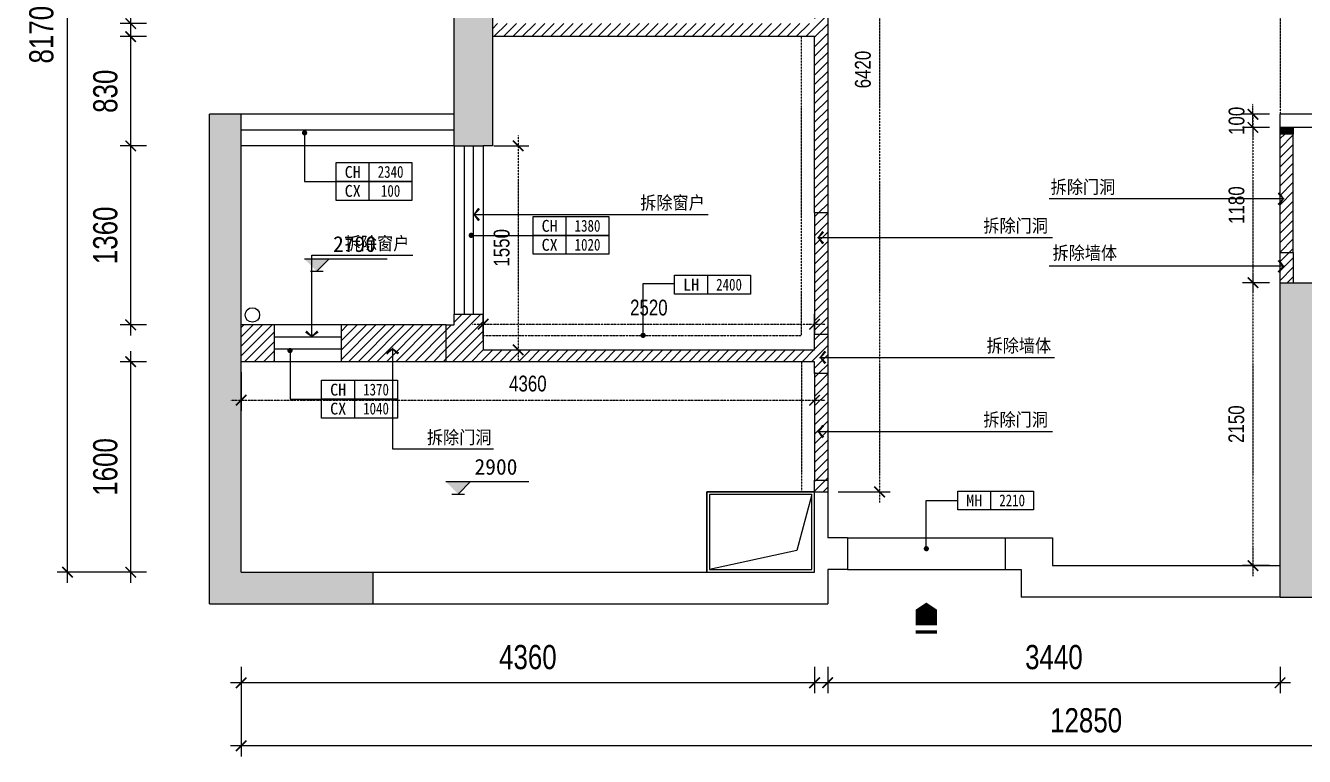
# Model space of a CAD drawing. Header units: millimetres. Extents: x -23568 to 99064, y -162914 to -58422.
# Drawn here: x -13743 to -4019, y -160126 to -154572 of the extents above; entities that cross this region are included whole.
import ezdxf
from ezdxf import colors
from ezdxf.entities.mleader import LeaderData, LeaderLine
from ezdxf.enums import TextEntityAlignment as Align
from ezdxf.math import Vec2, Vec3

# ---------------------------------------------------------------- set-up
doc = ezdxf.new("R2010")
doc.units = ezdxf.units.MM
doc.header["$LTSCALE"] = 0.01
doc.linetypes.add('ACAD_ISO03W100', pattern=[30, 12, -18])
for name, color, linetype in [('L-原始标注', 1, 'Continuous'), ('W-文字', 35, 'Continuous'), ('表格字体', 161, 'Continuous')]:
    doc.layers.add(name, color=color, linetype=linetype)
doc.layers.add('Q◆【 拆除墙体填充】', color=6, linetype='Continuous', lineweight=0)
doc.styles.add('NAME-1', font='simhei.ttf')
doc.styles.get("Standard").update_dxf_attribs({"font": 'arial.ttf'})
doc.styles.add('宋体', font='')
doc.styles.add('英文字体', font='stylu.ttf', dxfattribs={"width": 0.8})
doc.styles.add('黑体', font='simhei.ttf')
doc.styles.get('宋体').set_extended_font_data('SimSun')
doc.dimstyles.new('t-60', dxfattribs={"dimscale": 80, "dimtxt": 2.3, "dimasz": 1, "dimexe": 1, "dimexo": 1, "dimgap": 0.5, "dimtad": 0, "dimdec": 0, "dimrnd": 5, "dimzin": 0, "dimdsep": 46, "dimtxsty": '英文字体', "dimblk": 'ARCHTICK', "dimcen": 0.09, "dimdle": 1, "dimclrd": 8, "dimclre": 8, "dimclrt": 2, "dimadec": 0, "dimazin": 0, "dimtfac": 1, "dimtdec": 0, "dimtix": 1, "dimtmove": 2, "dimatfit": 2, "dimldrblk": 'DOT', "dimfxl": 0, "dimtvp": 1, "dimtolj": 1, "dimtzin": 0, "dimarcsym": 0})
doc.dimstyles.new('尺寸标注1：60', dxfattribs={"dimscale": 60, "dimtxt": 2, "dimasz": 1, "dimexe": 2, "dimexo": 2, "dimgap": 0.6, "dimtad": 1, "dimdec": 0, "dimdsep": 46, "dimtxsty": '宋体', "dimblk": 'WS-cj', "dimcen": 1, "dimclrd": 44, "dimclre": 44, "dimclrt": 2, "dimadec": 0, "dimazin": 2, "dimtfac": 1, "dimtdec": 4, "dimtix": 1, "dimtmove": 2, "dimatfit": 3, "dimldrblk": 'CCD_Leader_Arrow', "dimfxl": 0, "dimtolj": 1, "dimarcsym": 0})

# ---------------------------------------------------------------- blocks, each defined once
blk = doc.blocks.new('_DOT')
at = {"color": 0, "linetype": 'ByBlock'}
blk.add_line((-0.5, 0), (-1, 0), dxfattribs=at)
at = {"color": 0, "linetype": 'ByBlock', "const_width": 0.5}
blk.add_lwpolyline([(-0.25, 0, 1), (0.25, 0, 1)], format="xyb", close=True, dxfattribs=at)
blk = doc.blocks.new('顶面标高')
at = {"layer": '表格字体', "color": 153}
blk.add_line((7, 2), (7, -2), dxfattribs=at)
blk.add_lwpolyline([(0, 2), (0, -2), (16, -2), (16, 2)], close=True, dxfattribs=at)
at = {"color": 7, "ltscale": 20, "style": 'NAME-1'}
blk.add_attdef('CH', text='', height=2.5, dxfattribs=at).set_placement((3.5, 0), align=Align.MIDDLE)
at = {"color": 7, "ltscale": 20, "style": 'NAME-1', "width": 0.8}
blk.add_attdef('3.000', text='', height=2.5, dxfattribs=at).set_placement((11.5, 0), align=Align.MIDDLE)
blk = doc.blocks.new('_ArchTick')
at = {"color": 0, "linetype": 'ByBlock', "const_width": 0.15}
blk.add_lwpolyline([(-0.5, -0.5), (0.5, 0.5)], dxfattribs=at)
blk = doc.blocks.new('*D484')
at = {"color": 8, "lineweight": -2, "transparency": 16777216}
for p, q in [((-7643.7, -159446.2), (-7643.7, -159646.2)), ((-4203.7, -159446.2), (-4203.7, -159646.2)), ((-4123.7, -159566.2), (-7723.7, -159566.2))]:
    blk.add_line(p, q, dxfattribs=at)
at = {"layer": 'Defpoints', "color": 0, "transparency": 16777216}
for p in [(-7643.7, -159366.2), (-4203.7, -159366.2), (-7643.7, -159566.2)]:
    blk.add_point(p, dxfattribs=at)
at = {"color": 8, "lineweight": -2, "transparency": 16777216, "xscale": 80, "yscale": 80, "zscale": 80, "rotation": 180}
blk.add_blockref('_ArchTick', (-7643.7, -159566.2), dxfattribs=at)
at = {"color": 8, "lineweight": -2, "transparency": 16777216, "xscale": 80, "yscale": 80, "zscale": 80}
blk.add_blockref('_ArchTick', (-4203.7, -159566.2), dxfattribs=at)
at = {"color": 2, "transparency": 16777216, "insert": (-5923.7, -159372.6), "char_height": 184, "attachment_point": 5, "style": '英文字体'}
blk.add_mtext('\\A1;3440', dxfattribs=at)
blk = doc.blocks.new('*D485')
at = {"color": 8, "lineweight": -2, "transparency": 16777216}
for p, q in [((-12103.7, -159446.2), (-12103.7, -159646.2)), ((-7743.7, -159446.2), (-7743.7, -159646.2)), ((-7663.7, -159566.2), (-12183.7, -159566.2))]:
    blk.add_line(p, q, dxfattribs=at)
at = {"layer": 'Defpoints', "color": 0, "transparency": 16777216}
for p in [(-12103.7, -159366.2), (-7743.7, -159366.2), (-12103.7, -159566.2)]:
    blk.add_point(p, dxfattribs=at)
at = {"color": 8, "lineweight": -2, "transparency": 16777216, "xscale": 80, "yscale": 80, "zscale": 80, "rotation": 180}
blk.add_blockref('_ArchTick', (-12103.7, -159566.2), dxfattribs=at)
at = {"color": 8, "lineweight": -2, "transparency": 16777216, "xscale": 80, "yscale": 80, "zscale": 80}
blk.add_blockref('_ArchTick', (-7743.7, -159566.2), dxfattribs=at)
at = {"color": 2, "transparency": 16777216, "insert": (-9923.7, -159372.6), "char_height": 184, "attachment_point": 5, "style": '英文字体'}
blk.add_mtext('\\A1;4360', dxfattribs=at)
blk = doc.blocks.new('*D486')
at = {"color": 8, "lineweight": -2, "transparency": 16777216}
for p, q in [((-12943.7, -158806.2), (-12943.7, -157046.2)), ((-12823.7, -157126.2), (-13023.7, -157126.2)), ((-12823.7, -158726.2), (-13023.7, -158726.2))]:
    blk.add_line(p, q, dxfattribs=at)
at = {"layer": 'Defpoints', "color": 0, "transparency": 16777216}
for p in [(-12943.7, -157126.2), (-12743.7, -157126.2), (-12743.7, -158726.2)]:
    blk.add_point(p, dxfattribs=at)
at = {"color": 8, "lineweight": -2, "transparency": 16777216, "xscale": 80, "yscale": 80, "zscale": 80}
for p, rotation in [((-12943.7, -157126.2), 90), ((-12943.7, -158726.2), 270)]:
    blk.add_blockref('_ArchTick', p, dxfattribs=dict(at, rotation=rotation))
at = {"color": 2, "transparency": 16777216, "insert": (-13136, -157926.2), "char_height": 184, "attachment_point": 5, "rotation": 90, "style": '英文字体'}
blk.add_mtext('\\A1;1600', dxfattribs=at)
blk = doc.blocks.new('*D487')
at = {"color": 8, "lineweight": -2, "transparency": 16777216}
for p, q in [((-12823.7, -155486.2), (-13023.7, -155486.2)), ((-12943.7, -156926.2), (-12943.7, -155406.2)), ((-12823.7, -156846.2), (-13023.7, -156846.2))]:
    blk.add_line(p, q, dxfattribs=at)
at = {"layer": 'Defpoints', "color": 0, "transparency": 16777216}
for p in [(-12943.7, -155486.2), (-12743.7, -155486.2), (-12743.7, -156846.2)]:
    blk.add_point(p, dxfattribs=at)
at = {"color": 8, "lineweight": -2, "transparency": 16777216, "xscale": 80, "yscale": 80, "zscale": 80}
for p, rotation in [((-12943.7, -155486.2), 90), ((-12943.7, -156846.2), 270)]:
    blk.add_blockref('_ArchTick', p, dxfattribs=dict(at, rotation=rotation))
at = {"color": 2, "transparency": 16777216, "insert": (-13136, -156166.2), "char_height": 184, "attachment_point": 5, "rotation": 90, "style": '英文字体'}
blk.add_mtext('\\A1;1360', dxfattribs=at)
blk = doc.blocks.new('*D488')
at = {"color": 8, "lineweight": -2, "transparency": 16777216}
for p, q in [((-12823.7, -151696.2), (-13023.7, -151696.2)), ((-12943.7, -154636.2), (-12943.7, -151616.2)), ((-12823.7, -154556.2), (-13023.7, -154556.2))]:
    blk.add_line(p, q, dxfattribs=at)
at = {"layer": 'Defpoints', "color": 0, "transparency": 16777216}
for p in [(-12943.7, -151696.2), (-12743.7, -151696.2), (-12743.7, -154556.2)]:
    blk.add_point(p, dxfattribs=at)
at = {"color": 8, "lineweight": -2, "transparency": 16777216, "xscale": 80, "yscale": 80, "zscale": 80}
for p, rotation in [((-12943.7, -151696.2), 90), ((-12943.7, -154556.2), 270)]:
    blk.add_blockref('_ArchTick', p, dxfattribs=dict(at, rotation=rotation))
at = {"color": 2, "transparency": 16777216, "insert": (-13136, -153126.2), "char_height": 184, "attachment_point": 5, "rotation": 90, "style": '英文字体'}
blk.add_mtext('\\A1;2860', dxfattribs=at)
blk = doc.blocks.new('*D490')
at = {"color": 8, "lineweight": -2, "transparency": 16777216}
for p, q in [((-12943.7, -155566.2), (-12943.7, -154576.2)), ((-12823.7, -154656.2), (-13023.7, -154656.2)), ((-12823.7, -155486.2), (-13023.7, -155486.2))]:
    blk.add_line(p, q, dxfattribs=at)
at = {"layer": 'Defpoints', "color": 0, "transparency": 16777216}
for p in [(-12943.7, -154656.2), (-12743.7, -154656.2), (-12743.7, -155486.2)]:
    blk.add_point(p, dxfattribs=at)
at = {"color": 8, "lineweight": -2, "transparency": 16777216, "xscale": 80, "yscale": 80, "zscale": 80}
for p, rotation in [((-12943.7, -154656.2), 90), ((-12943.7, -155486.2), 270)]:
    blk.add_blockref('_ArchTick', p, dxfattribs=dict(at, rotation=rotation))
at = {"color": 2, "transparency": 16777216, "insert": (-13135.7, -155071.2), "char_height": 184, "attachment_point": 5, "rotation": 90, "style": '英文字体'}
blk.add_mtext('\\A1;830', dxfattribs=at)
blk = doc.blocks.new('*D470')
at = {"color": 8, "lineweight": -2, "transparency": 16777216}
for p, q in [((-12103.7, -159646.2), (-12103.7, -160126.2)), ((746.3, -159646.2), (746.3, -160126.2)), ((826.3, -160046.2), (-12183.7, -160046.2))]:
    blk.add_line(p, q, dxfattribs=at)
at = {"layer": 'Defpoints', "color": 0, "transparency": 16777216}
for p in [(-12103.7, -159566.2), (746.3, -159566.2), (-12103.7, -160046.2)]:
    blk.add_point(p, dxfattribs=at)
at = {"color": 8, "lineweight": -2, "transparency": 16777216, "xscale": 80, "yscale": 80, "zscale": 80, "rotation": 180}
blk.add_blockref('_ArchTick', (-12103.7, -160046.2), dxfattribs=at)
at = {"color": 8, "lineweight": -2, "transparency": 16777216, "xscale": 80, "yscale": 80, "zscale": 80}
blk.add_blockref('_ArchTick', (746.3, -160046.2), dxfattribs=at)
at = {"color": 2, "transparency": 16777216, "insert": (-5678.7, -159852.9), "char_height": 184, "attachment_point": 5, "style": '英文字体'}
blk.add_mtext('\\A1;12850', dxfattribs=at)
blk = doc.blocks.new('*D471')
at = {"color": 8, "lineweight": -2, "transparency": 16777216}
for p, q in [((-13423.7, -158806.2), (-13423.7, -150476.2)), ((-13023.7, -150556.2), (-13503.7, -150556.2)), ((-13023.7, -158726.2), (-13503.7, -158726.2))]:
    blk.add_line(p, q, dxfattribs=at)
at = {"layer": 'Defpoints', "color": 0, "transparency": 16777216}
for p in [(-13423.7, -150556.2), (-12943.7, -150556.2), (-12943.7, -158726.2)]:
    blk.add_point(p, dxfattribs=at)
at = {"color": 8, "lineweight": -2, "transparency": 16777216, "xscale": 80, "yscale": 80, "zscale": 80}
for p, rotation in [((-13423.7, -150556.2), 90), ((-13423.7, -158726.2), 270)]:
    blk.add_blockref('_ArchTick', p, dxfattribs=dict(at, rotation=rotation))
at = {"color": 2, "transparency": 16777216, "insert": (-13622.3, -154641.2), "char_height": 184, "attachment_point": 5, "rotation": 90, "style": '英文字体'}
blk.add_mtext('\\A1;8170', dxfattribs=at)
blk = doc.blocks.new('*D495')
at = {"layer": 'Defpoints', "color": 0, "transparency": 16777216}
for p in [(-7643.7, -151696.2), (-7643.7, -158116.2), (-7249.5, -158116.2)]:
    blk.add_point(p, dxfattribs=at)
at = {"layer": 'Q◆【 拆除墙体填充】', "color": 8, "lineweight": -2, "transparency": 16777216}
for p, q in [((-7563.7, -151696.2), (-7169.5, -151696.2)), ((-7563.7, -158116.2), (-7169.5, -158116.2))]:
    blk.add_line(p, q, dxfattribs=at)
at = {"layer": 'Q◆【 拆除墙体填充】', "color": 8, "linetype": 'ACAD_ISO03W100', "lineweight": -2, "transparency": 16777216}
blk.add_line((-7249.5, -151616.2), (-7249.5, -158196.2), dxfattribs=at)
at = {"layer": 'Q◆【 拆除墙体填充】', "color": 8, "lineweight": -2, "transparency": 16777216, "xscale": 80, "yscale": 80, "zscale": 80}
for p, rotation in [((-7249.5, -151696.2), 90), ((-7249.5, -158116.2), 270)]:
    blk.add_blockref('_ArchTick', p, dxfattribs=dict(at, rotation=rotation))
at = {"layer": 'Q◆【 拆除墙体填充】', "color": 2, "transparency": 16777216, "insert": (-7375.7, -154906.2), "char_height": 120, "attachment_point": 5, "rotation": 90, "style": '英文字体'}
blk.add_mtext('\\A1;6420', dxfattribs=at)
blk = doc.blocks.new('*D497')
at = {"layer": 'Defpoints', "color": 0, "transparency": 16777216}
for p in [(-7743.7, -156842), (-10263.7, -157036.2), (-7743.7, -157036.2)]:
    blk.add_point(p, dxfattribs=at)
at = {"layer": 'Q◆【 拆除墙体填充】', "color": 8, "linetype": 'ACAD_ISO03W100', "lineweight": -2, "transparency": 16777216}
blk.add_line((-10343.7, -156842), (-7663.7, -156842), dxfattribs=at)
at = {"layer": 'Q◆【 拆除墙体填充】', "color": 8, "lineweight": -2, "transparency": 16777216}
for p, q in [((-10263.7, -156956.2), (-10263.7, -156762)), ((-7743.7, -156956.2), (-7743.7, -156762))]:
    blk.add_line(p, q, dxfattribs=at)
at = {"layer": 'Q◆【 拆除墙体填充】', "color": 8, "lineweight": -2, "transparency": 16777216, "xscale": 80, "yscale": 80, "zscale": 80, "rotation": 180}
blk.add_blockref('_ArchTick', (-10263.7, -156842), dxfattribs=at)
at = {"layer": 'Q◆【 拆除墙体填充】', "color": 8, "lineweight": -2, "transparency": 16777216, "xscale": 80, "yscale": 80, "zscale": 80}
blk.add_blockref('_ArchTick', (-7743.7, -156842), dxfattribs=at)
at = {"layer": 'Q◆【 拆除墙体填充】', "color": 2, "transparency": 16777216, "insert": (-9003.7, -156715.9), "char_height": 120, "attachment_point": 5, "style": '英文字体'}
blk.add_mtext('\\A1;2520', dxfattribs=at)
blk = doc.blocks.new('*D498')
at = {"layer": 'Defpoints', "color": 0, "transparency": 16777216}
for p in [(-10263.7, -155486.2), (-10263.7, -157036.2), (-9996.7, -157036.2)]:
    blk.add_point(p, dxfattribs=at)
at = {"layer": 'Q◆【 拆除墙体填充】', "color": 8, "lineweight": -2, "transparency": 16777216}
for p, q in [((-10183.7, -155486.2), (-9916.7, -155486.2)), ((-10183.7, -157036.2), (-9916.7, -157036.2))]:
    blk.add_line(p, q, dxfattribs=at)
at = {"layer": 'Q◆【 拆除墙体填充】', "color": 8, "linetype": 'ACAD_ISO03W100', "lineweight": -2, "transparency": 16777216}
blk.add_line((-9996.7, -155406.2), (-9996.7, -157116.2), dxfattribs=at)
at = {"layer": 'Q◆【 拆除墙体填充】', "color": 8, "lineweight": -2, "transparency": 16777216, "xscale": 80, "yscale": 80, "zscale": 80}
for p, rotation in [((-9996.7, -155486.2), 90), ((-9996.7, -157036.2), 270)]:
    blk.add_blockref('_ArchTick', p, dxfattribs=dict(at, rotation=rotation))
at = {"layer": 'Q◆【 拆除墙体填充】', "color": 2, "transparency": 16777216, "insert": (-10122.7, -156261.2), "char_height": 120, "attachment_point": 5, "rotation": 90, "style": '英文字体'}
blk.add_mtext('\\A1;1550', dxfattribs=at)
blk = doc.blocks.new('*D499')
at = {"layer": 'Defpoints', "color": 0, "transparency": 16777216}
for p in [(-12103.7, -157126.2), (-7743.7, -157126.2), (-7743.7, -157419.6)]:
    blk.add_point(p, dxfattribs=at)
at = {"layer": 'Q◆【 拆除墙体填充】', "color": 8, "lineweight": -2, "transparency": 16777216}
for p, q in [((-12103.7, -157206.2), (-12103.7, -157499.6)), ((-7743.7, -157206.2), (-7743.7, -157499.6))]:
    blk.add_line(p, q, dxfattribs=at)
at = {"layer": 'Q◆【 拆除墙体填充】', "color": 8, "linetype": 'ACAD_ISO03W100', "lineweight": -2, "transparency": 16777216}
blk.add_line((-12183.7, -157419.6), (-7663.7, -157419.6), dxfattribs=at)
at = {"layer": 'Q◆【 拆除墙体填充】', "color": 8, "lineweight": -2, "transparency": 16777216, "xscale": 80, "yscale": 80, "zscale": 80, "rotation": 180}
blk.add_blockref('_ArchTick', (-12103.7, -157419.6), dxfattribs=at)
at = {"layer": 'Q◆【 拆除墙体填充】', "color": 8, "lineweight": -2, "transparency": 16777216, "xscale": 80, "yscale": 80, "zscale": 80}
blk.add_blockref('_ArchTick', (-7743.7, -157419.6), dxfattribs=at)
at = {"layer": 'Q◆【 拆除墙体填充】', "color": 2, "transparency": 16777216, "insert": (-9923.7, -157293.4), "char_height": 120, "attachment_point": 5, "style": '英文字体'}
blk.add_mtext('\\A1;4360', dxfattribs=at)
blk = doc.blocks.new('*D500')
at = {"layer": 'Defpoints', "color": 0, "transparency": 16777216}
for p in [(-4203.7, -155346.2), (-4410, -156526.2), (-4203.7, -156526.2)]:
    blk.add_point(p, dxfattribs=at)
at = {"layer": 'Q◆【 拆除墙体填充】', "color": 8, "linetype": 'ACAD_ISO03W100', "lineweight": -2, "transparency": 16777216}
blk.add_line((-4410, -155266.2), (-4410, -156606.2), dxfattribs=at)
at = {"layer": 'Q◆【 拆除墙体填充】', "color": 8, "lineweight": -2, "transparency": 16777216}
for p, q in [((-4283.7, -155346.2), (-4490, -155346.2)), ((-4283.7, -156526.2), (-4490, -156526.2))]:
    blk.add_line(p, q, dxfattribs=at)
at = {"layer": 'Q◆【 拆除墙体填充】', "color": 8, "lineweight": -2, "transparency": 16777216, "xscale": 80, "yscale": 80, "zscale": 80}
for p, rotation in [((-4410, -155346.2), 90), ((-4410, -156526.2), 270)]:
    blk.add_blockref('_ArchTick', p, dxfattribs=dict(at, rotation=rotation))
at = {"layer": 'Q◆【 拆除墙体填充】', "color": 2, "transparency": 16777216, "insert": (-4535, -155936.2), "char_height": 120, "attachment_point": 5, "rotation": 90, "style": '英文字体'}
blk.add_mtext('\\A1;1180', dxfattribs=at)
blk = doc.blocks.new('*D505')
at = {"layer": 'Defpoints', "color": 0, "transparency": 16777216}
for p in [(-4410, -155246.2), (-4203.7, -155246.2), (-4203.7, -155346.2)]:
    blk.add_point(p, dxfattribs=at)
at = {"layer": 'Q◆【 拆除墙体填充】', "color": 8, "linetype": 'ACAD_ISO03W100', "lineweight": -2, "transparency": 16777216}
for p, q in [((-4410, -155246.2), (-4410, -155166.2)), ((-4410, -155346.2), (-4410, -155246.2)), ((-4410, -155346.2), (-4410, -155426.2))]:
    blk.add_line(p, q, dxfattribs=at)
at = {"layer": 'Q◆【 拆除墙体填充】', "color": 8, "lineweight": -2, "transparency": 16777216}
for p, q in [((-4283.7, -155246.2), (-4490, -155246.2)), ((-4283.7, -155346.2), (-4490, -155346.2))]:
    blk.add_line(p, q, dxfattribs=at)
at = {"layer": 'Q◆【 拆除墙体填充】', "color": 8, "lineweight": -2, "transparency": 16777216, "xscale": 80, "yscale": 80, "zscale": 80}
for p, rotation in [((-4410, -155246.2), 270), ((-4410, -155346.2), 90)]:
    blk.add_blockref('_ArchTick', p, dxfattribs=dict(at, rotation=rotation))
at = {"layer": 'Q◆【 拆除墙体填充】', "color": 2, "transparency": 16777216, "insert": (-4534.3, -155296.2), "char_height": 120, "attachment_point": 5, "rotation": 90, "style": '英文字体'}
blk.add_mtext('\\A1;100', dxfattribs=at)
blk = doc.blocks.new('*D506')
at = {"layer": 'Defpoints', "color": 0, "transparency": 16777216}
for p in [(-4203.7, -156526.2), (-4410, -158676.2), (-4203.7, -158676.2)]:
    blk.add_point(p, dxfattribs=at)
at = {"layer": 'Q◆【 拆除墙体填充】', "color": 8, "linetype": 'ACAD_ISO03W100', "lineweight": -2, "transparency": 16777216}
blk.add_line((-4410, -156446.2), (-4410, -158756.2), dxfattribs=at)
at = {"layer": 'Q◆【 拆除墙体填充】', "color": 8, "lineweight": -2, "transparency": 16777216}
for p, q in [((-4283.7, -156526.2), (-4490, -156526.2)), ((-4283.7, -158676.2), (-4490, -158676.2))]:
    blk.add_line(p, q, dxfattribs=at)
at = {"layer": 'Q◆【 拆除墙体填充】', "color": 8, "lineweight": -2, "transparency": 16777216, "xscale": 80, "yscale": 80, "zscale": 80}
for p, rotation in [((-4410, -156526.2), 90), ((-4410, -158676.2), 270)]:
    blk.add_blockref('_ArchTick', p, dxfattribs=dict(at, rotation=rotation))
at = {"layer": 'Q◆【 拆除墙体填充】', "color": 2, "transparency": 16777216, "insert": (-4536.1, -157601.2), "char_height": 120, "attachment_point": 5, "rotation": 90, "style": '英文字体'}
blk.add_mtext('\\A1;2150', dxfattribs=at)
blk = doc.blocks.new('CCD_Leader_Arrow')
at = {"color": 50, "linetype": 'ByBlock'}
blk.add_line((0, 0), (-1, 0), dxfattribs=at)
for points in [[(-0.86, 0.67), (-0.6, 0.85), (-0.24, 0), (0, 0)], [(-0.86, -0.67), (-0.6, -0.85), (-0.24, 0), (0, 0)]]:
    blk.add_solid(points, dxfattribs=at)
blk = doc.blocks.new('WS-cj')
blk.add_hatch(color=2).paths.add_polyline_path([(0.59, 0.82), (-0.82, -0.59), (-0.59, -0.82), (0.82, 0.59)])
at = {"color": 2, "linetype": 'ByBlock', "lineweight": 0}
for p, q in [((-1.1, 0), (0, 0)), ((0, 0), (1.1, 0))]:
    blk.add_line(p, q, dxfattribs=at)
at = {"color": 2}
blk.add_lwpolyline([(0.59, 0.82), (-0.82, -0.59), (-0.59, -0.82), (0.82, 0.59)], close=True, dxfattribs=at)

msp = doc.modelspace()

# ---------------------------------------------------------------- hatches: boundary and pattern name
h = msp.add_hatch(color=8)
h.dxf.hatch_style = 1
h.paths.add_polyline_path([(-9823.7, -150246.2), (-10483.7, -150246.2), (-10483.7, -155486.2), (-10263.7, -155486.2), (-10193.7, -155486.2), (-10193.7, -151696.2), (-9823.7, -151696.2)])
h.paths.add_polyline_path([(-4463.7, -151696.2), (-4203.7, -151696.2), (-4203.7, -154346.2), (-3853.7, -154346.2), (-3853.7, -151096.2), (-3853.7, -150486.2), (-4463.7, -150486.2)])
h.paths.add_polyline_path([(-1043.7, -151096.2), (-1043.7, -152946.2), (-863.7, -152946.2), (-863.7, -150246.2), (-1443.7, -150246.2), (-1443.7, -150486.2), (-1443.7, -151096.2)])
h.paths.add_polyline_path([(986.3, -155486.2), (986.3, -152506.2), (586.3, -152506.2), (586.3, -152746.2), (746.3, -152746.2), (746.3, -155246.2), (-2333.7, -155246.2), (-2333.7, -158066.2), (-2093.7, -158066.2), (-2093.7, -155486.2)])
h.paths.add_polyline_path([(-3853.7, -156526.2), (-4203.7, -156526.2), (-4203.7, -158916.2), (-3853.7, -158916.2)])
h.paths.add_polyline_path([(-12343.7, -158966.2), (-11103.7, -158966.2), (-11103.7, -158726.2), (-12103.7, -158726.2), (-12103.7, -155486.2), (-12103.7, -155246.2), (-12343.7, -155246.2)])
h = msp.add_hatch(color=251)
h.dxf.hatch_style = 1
h.paths.add_polyline_path([(-4103.7, -155346.2), (-4203.7, -155346.2), (-4203.7, -155396.2), (-4103.7, -155396.2)])
at = {"layer": 'L-原始标注', "lineweight": -3}
h = msp.add_hatch(color=215, dxfattribs=at)
h.dxf.hatch_style = 1
h.paths.add_polyline_path([(-11434.1, -156343.6), (-11623.2, -156343.6), (-11528.6, -156439.6)])
h = msp.add_hatch(color=215, dxfattribs=at)
h.dxf.hatch_style = 1
h.paths.add_polyline_path([(-10358.8, -158036.6), (-10547.9, -158036.6), (-10453.4, -158132.6)])
at = {"layer": 'Q◆【 拆除墙体填充】'}
h = msp.add_hatch(dxfattribs=at)
h.set_pattern_fill('ANSI31', color=51, scale=16, style=0)
h.paths.add_polyline_path([(-7643.7, -154456.2), (-7743.7, -154456.2), (-7743.7, -154556.2), (-10193.7, -154556.2), (-10193.7, -154656.2), (-7743.7, -154656.2), (-7743.7, -155996.2), (-7643.7, -155996.2)])
h = msp.add_hatch(dxfattribs=at)
h.set_pattern_fill('ANSI31', color=51, scale=16, style=0)
h.paths.add_polyline_path([(-4103.7, -155396.2), (-4203.7, -155396.2), (-4203.7, -156296.2), (-4103.7, -156296.2)])
h = msp.add_hatch(dxfattribs=at)
h.set_pattern_fill('ANSI31', color=51, scale=16, style=0)
h.paths.add_polyline_path([(-7643.7, -155996.2), (-7743.7, -155996.2), (-7743.7, -156916.2), (-7643.7, -156916.2)])
h = msp.add_hatch(dxfattribs=at)
h.set_pattern_fill('ANSI31', color=51, scale=16, style=0)
h.paths.add_polyline_path([(-4103.7, -156296.2), (-4203.7, -156296.2), (-4203.7, -156526.2), (-4103.7, -156526.2)])
h = msp.add_hatch(dxfattribs=at)
h.set_pattern_fill('ANSI31', color=51, scale=16, style=0)
h.paths.add_polyline_path([(-11853.7, -156846.2), (-12103.7, -156846.2), (-12103.7, -157126.2), (-11853.7, -157126.2)])
h = msp.add_hatch(dxfattribs=at)
h.set_pattern_fill('ANSI31', color=51, scale=16, style=0)
h.paths.add_polyline_path([(-10543.7, -156846.2), (-11343.7, -156846.2), (-11343.7, -157126.2), (-10543.7, -157126.2)])
h = msp.add_hatch(dxfattribs=at)
h.set_pattern_fill('ANSI31', color=51, scale=16, style=0)
h.paths.add_polyline_path([(-7643.7, -156916.2), (-7743.7, -156916.2), (-7743.7, -157036.2), (-10263.7, -157036.2), (-10263.7, -156766.2), (-10483.7, -156766.2), (-10483.7, -156846.2), (-10543.7, -156846.2), (-10543.7, -157126.2), (-7743.7, -157126.2), (-7743.7, -157216.2), (-7643.7, -157216.2)])
h = msp.add_hatch(dxfattribs=at)
h.set_pattern_fill('ANSI31', color=51, scale=16, style=0)
h.paths.add_polyline_path([(-7643.7, -157216.2), (-7743.7, -157216.2), (-7743.7, -158026.2), (-7643.7, -158026.2)])
h = msp.add_hatch(dxfattribs=at)
h.set_pattern_fill('ANSI31', color=51, scale=16, style=0)
h.paths.add_polyline_path([(-7643.7, -158026.2), (-7743.7, -158026.2), (-7743.7, -158116.2), (-7643.7, -158116.2)])

# ---------------------------------------------------------------- linework, layer by layer
for p, q in [((-10483.7, -155486.2), (-10483.7, -150246.2)), ((-10193.7, -151696.2), (-10193.7, -155486.2)), ((-7643.7, -154456.2), (-7643.7, -155996.2)), ((-7743.7, -154656.2), (-10193.7, -154656.2)), ((-7743.7, -155996.2), (-7743.7, -154656.2)), ((-12343.7, -158966.2), (-12343.7, -155246.2)), ((-12103.7, -155246.2), (-12343.7, -155246.2)), ((-12103.7, -155486.2), (-12103.7, -155246.2)), ((-4203.7, -155396.2), (-4203.7, -155246.2)), ((-2333.7, -155246.2), (-4203.7, -155246.2)), ((-4103.7, -155346.2), (-4203.7, -155346.2)), ((-2333.7, -155346.2), (-4103.7, -155346.2)), ((-4103.7, -155346.2), (-4103.7, -155396.2)), ((-12103.7, -158726.2), (-12103.7, -155486.2)), ((-10483.7, -155486.2), (-10263.7, -155486.2)), ((-10193.7, -155486.2), (-10263.7, -155486.2)), ((-4103.7, -155396.2), (-4203.7, -155396.2)), ((-7643.7, -155996.2), (-7743.7, -155996.2)), ((-4203.7, -156296.2), (-4103.7, -156296.2)), ((-4203.7, -156526.2), (-4203.7, -156296.2)), ((-4103.7, -156296.2), (-4103.7, -156526.2)), ((-4203.7, -158916.2), (-4203.7, -156526.2)), ((-4203.7, -156526.2), (-3853.7, -156526.2)), ((-11853.7, -156846.2), (-12103.7, -156846.2)), ((-11853.7, -156846.2), (-11853.7, -157126.2)), ((-11343.7, -156846.2), (-11343.7, -157126.2)), ((-10543.7, -157126.2), (-10543.7, -156846.2)), ((-10543.7, -156846.2), (-10483.7, -156846.2)), ((-10483.7, -156846.2), (-10483.7, -156766.2)), ((-10483.7, -156766.2), (-10263.7, -156766.2)), ((-10263.7, -156766.2), (-10263.7, -157036.2)), ((-7743.7, -157036.2), (-7743.7, -156916.2)), ((-7743.7, -156916.2), (-7643.7, -156916.2)), ((-7643.7, -156916.2), (-7643.7, -157216.2)), ((-10263.7, -157036.2), (-7743.7, -157036.2)), ((-11853.7, -157126.2), (-12103.7, -157126.2)), ((-7743.7, -157126.2), (-10543.7, -157126.2)), ((-7743.7, -157216.2), (-7743.7, -157126.2)), ((-7643.7, -157216.2), (-7743.7, -157216.2)), ((-8563.7, -158726.2), (-8563.7, -158116.2)), ((-8563.7, -158116.2), (-7743.7, -158116.2)), ((-7743.7, -158116.2), (-7743.7, -158026.2)), ((-7743.7, -158026.2), (-7643.7, -158026.2)), ((-7743.7, -158116.2), (-7643.7, -158116.2)), ((-7643.7, -158026.2), (-7643.7, -158466.2)), ((-7493.7, -158466.2), (-7643.7, -158466.2)), ((-7493.7, -158466.2), (-7493.7, -158706.2)), ((-6293.7, -158466.2), (-5933.7, -158466.2)), ((-6293.7, -158466.2), (-6293.7, -158706.2)), ((-5933.7, -158466.2), (-5933.7, -158676.2)), ((-5933.7, -158676.2), (-4203.7, -158676.2)), ((-12103.7, -158726.2), (-8563.7, -158726.2)), ((-11103.7, -158726.2), (-11103.7, -158966.2)), ((-7493.7, -158706.2), (-7643.7, -158706.2)), ((-7643.7, -158706.2), (-7643.7, -158966.2)), ((-6293.7, -158706.2), (-6173.7, -158706.2)), ((-6173.7, -158706.2), (-6173.7, -158916.2)), ((-12343.7, -158966.2), (-7643.7, -158966.2)), ((-4203.7, -158916.2), (-6173.7, -158916.2)), ((-4203.7, -158916.2), (-3853.7, -158916.2))]:
    msp.add_line(p, q)
at = {"color": 11, "linetype": 'ACAD_ISO03W100'}
for p, q in [((-4203.7, -154346.2), (-4203.7, -155246.2)), ((-7843.7, -156926.2), (-7843.7, -154656.2)), ((-10263.7, -156926.2), (-7843.7, -156926.2)), ((-7843.7, -157126.2), (-7843.7, -158116.2))]:
    msp.add_line(p, q, dxfattribs=at)
at = {"color": 215}
for p, q in [((-10483.7, -155246.2), (-12103.7, -155246.2)), ((-10483.7, -155486.2), (-12103.7, -155486.2)), ((-10483.7, -155486.2), (-10483.7, -156766.2)), ((-10263.7, -155486.2), (-10263.7, -156766.2)), ((-11343.7, -156846.2), (-11853.7, -156846.2)), ((-11343.7, -157126.2), (-11853.7, -157126.2))]:
    msp.add_line(p, q, dxfattribs=at)
at = {"color": 8}
for p, q in [((-10483.7, -155366.2), (-12103.7, -155366.2)), ((-10408.7, -155486.2), (-10408.7, -156766.2)), ((-10338.7, -155486.2), (-10338.7, -156766.2)), ((-4203.7, -156296.2), (-4203.7, -155396.2)), ((-4103.7, -156296.2), (-4103.7, -155396.2)), ((-7743.7, -155996.2), (-7743.7, -156916.2)), ((-7643.7, -155996.2), (-7643.7, -156916.2)), ((-10543.7, -156846.2), (-11343.7, -156846.2)), ((-11343.7, -156941.2), (-11853.7, -156941.2)), ((-11343.7, -157031.2), (-11853.7, -157031.2)), ((-10543.7, -157126.2), (-11343.7, -157126.2)), ((-7743.7, -157216.2), (-7743.7, -158026.2)), ((-7643.7, -157216.2), (-7643.7, -158026.2)), ((-7493.7, -158466.2), (-6293.7, -158466.2)), ((-7493.7, -158706.2), (-6293.7, -158706.2))]:
    msp.add_line(p, q, dxfattribs=at)
msp.add_lwpolyline([(-7743.7, -158116.2), (-8563.7, -158116.2), (-8563.7, -158726.2), (-7743.7, -158726.2)], close=True)
msp.add_lwpolyline([(-7763.7, -158136.2), (-8543.7, -158136.2), (-8543.7, -158706.2), (-7763.7, -158706.2)], close=True, dxfattribs=at)
msp.add_lwpolyline([(-7763.7, -158136.2), (-7877.3, -158561), (-8543.7, -158706.2)], dxfattribs=at)
at = {"color": 251}
msp.add_lwpolyline([(-6893.7, -159129.5, 160, 160, 0), (-6893.7, -159063.4, 320, 0, 0), (-6893.7, -158957, 0, 0, 0)], format="xyseb", dxfattribs=at)
at = {"color": 251, "const_width": 24}
msp.add_lwpolyline([(-6813.7, -159180.2), (-6973.7, -159180.2)], dxfattribs=at)
at = {"color": 215}
msp.add_circle((-12018.7, -156771.2), 55, dxfattribs=at)
at = {"layer": 'L-原始标注', "color": 215, "lineweight": -3}
for p, q in [((-11623.2, -156343.6), (-10992.3, -156343.6)), ((-11528.6, -156439.6), (-11434.1, -156343.6)), ((-11576.6, -156439.6), (-11480.6, -156439.6)), ((-10547.9, -158036.6), (-9917, -158036.6)), ((-10453.4, -158132.6), (-10358.8, -158036.6)), ((-10501.4, -158132.6), (-10405.4, -158132.6))]:
    msp.add_line(p, q, dxfattribs=at)

# ---------------------------------------------------------------- block references
at = {"layer": 'L-原始标注'}
ref = msp.add_blockref('顶面标高', (-11381.4, -155684.4), dxfattribs=dict(at, xscale=-36, yscale=36, zscale=36, rotation=180))
ref.add_attrib('CH', 'CH', dxfattribs={"layer": '0', "color": 2, "ltscale": 20, "height": 90, "style": 'NAME-1'}).set_placement((-11255.4, -155684.4), align=Align.MIDDLE)
ref.add_attrib('3.000', '2340', dxfattribs={"layer": 'W-文字', "color": 2, "ltscale": 20, "height": 90, "style": 'NAME-1', "width": 0.8}).set_placement((-10967.4, -155684.4), align=Align.MIDDLE)
ref = msp.add_blockref('顶面标高', (-11381.4, -155828.4), dxfattribs=dict(at, xscale=-36, yscale=36, zscale=36, rotation=180))
ref.add_attrib('CH', 'CX', dxfattribs={"layer": '0', "color": 2, "ltscale": 20, "height": 90, "style": 'NAME-1'}).set_placement((-11255.4, -155828.4), align=Align.MIDDLE)
ref.add_attrib('3.000', '100', dxfattribs={"layer": '0', "color": 2, "ltscale": 20, "height": 90, "style": 'NAME-1', "width": 0.8}).set_placement((-10967.4, -155828.4), align=Align.MIDDLE)
ref = msp.add_blockref('顶面标高', (-9884, -156094.1), dxfattribs=dict(at, xscale=-36, yscale=36, zscale=36, rotation=180))
ref.add_attrib('CH', 'CH', dxfattribs={"layer": '0', "color": 2, "ltscale": 20, "height": 90, "style": 'NAME-1'}).set_placement((-9758, -156094.1), align=Align.MIDDLE)
ref.add_attrib('3.000', '1380', dxfattribs={"layer": 'W-文字', "color": 2, "ltscale": 20, "height": 90, "style": 'NAME-1', "width": 0.8}).set_placement((-9470, -156094.1), align=Align.MIDDLE)
ref = msp.add_blockref('顶面标高', (-9884, -156238.1), dxfattribs=dict(at, xscale=-36, yscale=36, zscale=36, rotation=180))
ref.add_attrib('CH', 'CX', dxfattribs={"layer": '0', "color": 2, "ltscale": 20, "height": 90, "style": 'NAME-1'}).set_placement((-9758, -156238.1), align=Align.MIDDLE)
ref.add_attrib('3.000', '1020', dxfattribs={"layer": '0', "color": 2, "ltscale": 20, "height": 90, "style": 'NAME-1', "width": 0.8}).set_placement((-9470, -156238.1), align=Align.MIDDLE)
ref = msp.add_blockref('顶面标高', (-8807.8, -156541.4), dxfattribs=dict(at, xscale=-36, yscale=36, zscale=36, rotation=180))
ref.add_attrib('CH', 'LH', dxfattribs={"layer": '0', "color": 2, "ltscale": 20, "height": 90, "style": 'NAME-1'}).set_placement((-8681.8, -156541.4), align=Align.MIDDLE)
ref.add_attrib('3.000', '2400', dxfattribs={"layer": 'W-文字', "color": 2, "ltscale": 20, "height": 90, "style": 'NAME-1', "width": 0.8}).set_placement((-8393.8, -156541.4), align=Align.MIDDLE)
ref = msp.add_blockref('顶面标高', (-11492.1, -157338.9), dxfattribs=dict(at, xscale=-36, yscale=36, zscale=36, rotation=180))
ref.add_attrib('CH', 'CH', dxfattribs={"layer": '0', "color": 2, "ltscale": 20, "height": 90, "style": 'NAME-1'}).set_placement((-11366.1, -157338.9), align=Align.MIDDLE)
ref.add_attrib('3.000', '1370', dxfattribs={"layer": 'W-文字', "color": 2, "ltscale": 20, "height": 90, "style": 'NAME-1', "width": 0.8}).set_placement((-11078.1, -157338.9), align=Align.MIDDLE)
ref = msp.add_blockref('顶面标高', (-11492.1, -157482.9), dxfattribs=dict(at, xscale=-36, yscale=36, zscale=36, rotation=180))
ref.add_attrib('CH', 'CX', dxfattribs={"layer": '0', "color": 2, "ltscale": 20, "height": 90, "style": 'NAME-1'}).set_placement((-11366.1, -157482.9), align=Align.MIDDLE)
ref.add_attrib('3.000', '1040', dxfattribs={"layer": '0', "color": 2, "ltscale": 20, "height": 90, "style": 'NAME-1', "width": 0.8}).set_placement((-11078.1, -157482.9), align=Align.MIDDLE)
ref = msp.add_blockref('顶面标高', (-6655.2, -158181.1), dxfattribs=dict(at, xscale=-36, yscale=36, zscale=36, rotation=180))
ref.add_attrib('CH', 'MH', dxfattribs={"layer": '0', "color": 2, "ltscale": 20, "height": 90, "style": 'NAME-1'}).set_placement((-6529.2, -158181.1), align=Align.MIDDLE)
ref.add_attrib('3.000', '2210', dxfattribs={"layer": 'W-文字', "color": 2, "ltscale": 20, "height": 90, "style": 'NAME-1', "width": 0.8}).set_placement((-6241.2, -158181.1), align=Align.MIDDLE)

# ---------------------------------------------------------------- texts
at = {"layer": 'L-原始标注', "color": 215, "char_height": 120, "attachment_point": 1, "style": '黑体'}
for s, insert in [('2790', (-11404.9, -156172.4)), ('2900', (-10329.6, -157865.3))]:
    msp.add_mtext_dynamic_manual_height_columns(s, width=832.365, gutter_width=1875, heights=[0], dxfattribs=dict(at, insert=insert))
at = {"layer": 'Q◆【 拆除墙体填充】', "style": '宋体', "width": 0.9}
for s, p in [('拆除门洞', (-5948.1, -155848.5)), ('拆除窗户', (-9069.2, -155968.3)), ('拆除门洞', (-6460, -156143.1)), ('拆除窗户', (-11316, -156277.6)), ('拆除墙体', (-5934.2, -156349.8)), ('拆除墙体', (-6435.7, -157054.2)), ('拆除门洞', (-6460, -157616.6)), ('拆除门洞', (-10691.5, -157751.3))]:
    msp.add_text(s, height=100, dxfattribs=at).set_placement(p)

# ---------------------------------------------------------------- dimensions: what is measured, and where the dimension line sits
for base, p1, p2, picture, middle in [((-13423.7, -150556.2), (-12943.7, -158726.2), (-12943.7, -150556.2), '*D471', (-13622.3, -154641.2)), ((-12943.7, -151696.2), (-12743.7, -154556.2), (-12743.7, -151696.2), '*D488', (-13136, -153126.2)), ((-12943.7, -154656.2), (-12743.7, -155486.2), (-12743.7, -154656.2), '*D490', (-13135.7, -155071.2)), ((-12943.7, -155486.2), (-12743.7, -156846.2), (-12743.7, -155486.2), '*D487', (-13136, -156166.2)), ((-12943.7, -157126.2), (-12743.7, -158726.2), (-12743.7, -157126.2), '*D486', (-13136, -157926.2))]:
    dim = msp.add_linear_dim(base=base, p1=p1, p2=p2, angle=90, dimstyle='t-60')
    dim.commit()
    dim.dimension.update_dxf_attribs({"geometry": picture, "text_midpoint": middle})
for base, p1, p2, picture, middle in [((-12103.7, -159566.2), (-7743.7, -159366.2), (-12103.7, -159366.2), '*D485', (-9923.7, -159372.6)), ((-7643.7, -159566.2), (-4203.7, -159366.2), (-7643.7, -159366.2), '*D484', (-5923.7, -159372.6)), ((-12103.7, -160046.2), (746.3, -159566.2), (-12103.7, -159566.2), '*D470', (-5678.7, -159852.9))]:
    dim = msp.add_linear_dim(base=base, p1=p1, p2=p2, dimstyle='t-60')
    dim.commit()
    dim.dimension.update_dxf_attribs({"geometry": picture, "text_midpoint": middle})
at = {"layer": 'Q◆【 拆除墙体填充】'}
for base, p1, p2, picture, middle in [((-7249.5, -158116.2), (-7643.7, -151696.2), (-7643.7, -158116.2), '*D495', (-7375.7, -154906.2)), ((-4410, -155246.2), (-4203.7, -155346.2), (-4203.7, -155246.2), '*D505', (-4534.3, -155296.2)), ((-4410, -156526.2), (-4203.7, -155346.2), (-4203.7, -156526.2), '*D500', (-4535, -155936.2)), ((-9996.7, -157036.2), (-10263.7, -155486.2), (-10263.7, -157036.2), '*D498', (-10122.7, -156261.2)), ((-4410, -158676.2), (-4203.7, -156526.2), (-4203.7, -158676.2), '*D506', (-4536.1, -157601.2))]:
    dim = msp.add_linear_dim(base=base, p1=p1, p2=p2, angle=90, dimstyle='t-60', override={"dimtxt": 1.5, "dimzin": 8, "dimfxl": 6, "dimfxlon": 1}, dxfattribs=at)
    dim.commit()
    dim.dimension.update_dxf_attribs({"geometry": picture, "text_midpoint": middle})
for base, p1, p2, picture, middle in [((-7743.7, -156842), (-10263.7, -157036.2), (-7743.7, -157036.2), '*D497', (-9003.7, -156715.9)), ((-7743.7, -157419.6), (-12103.7, -157126.2), (-7743.7, -157126.2), '*D499', (-9923.7, -157293.4))]:
    dim = msp.add_linear_dim(base=base, p1=p1, p2=p2, dimstyle='t-60', override={"dimtxt": 1.5, "dimzin": 8, "dimfxl": 6, "dimfxlon": 1}, dxfattribs=at)
    dim.commit()
    dim.dimension.update_dxf_attribs({"geometry": picture, "text_midpoint": middle})

# ---------------------------------------------------------------- leaders
at = {"layer": 'L-原始标注'}
ml = msp.add_multileader_mtext('Standard', dxfattribs=at)
ml.set_content('', color=256)
ml.set_leader_properties(color=3)
ml.set_arrow_properties(name='DOT')
ml.build(insert=Vec2(0, 0))
ml.multileader.update_dxf_attribs({"arrow_head_size": 40})
ctx = ml.context
ctx.base_point, ctx.arrow_head_size, ctx.plane_origin = Vec3(-11381.4, -155756.4), 40, Vec3(-11621.6, -155387.2)
notes = []
notes.append((ctx, [(0, (1, 1, 0), (-11621.6, -155756.4), (1, 0), 240.1, [(0, [(-11621.6, -155387.2)], 0, [])])]))
ctx.mtext.insert, ctx.mtext.flow_direction = Vec3(-11379.4, -155754.4), 5
ml = msp.add_multileader_mtext('Standard', dxfattribs=at)
ml.set_content('', color=256)
ml.set_leader_properties(color=3)
ml.set_arrow_properties(name='DOT')
ml.build(insert=Vec2(0, 0))
ml.multileader.update_dxf_attribs({"arrow_head_size": 40})
ctx = ml.context
ctx.base_point, ctx.arrow_head_size, ctx.plane_origin = Vec3(-9884, -156166.1), 40, Vec3(-10124.1, -155796.9)
notes.append((ctx, [(0, (1, 1, 0), (-10124.1, -156166.1), (1, 0), 240.1, [(0, [(-10354.6, -156166.1)], 0, [])])]))
ctx.mtext.insert, ctx.mtext.flow_direction = Vec3(-9882, -156164.1), 5
ml = msp.add_multileader_mtext('Standard', dxfattribs=at)
ml.set_content('', color=256)
ml.set_leader_properties(color=3)
ml.set_arrow_properties(name='DOT')
ml.build(insert=Vec2(0, 0))
ml.multileader.update_dxf_attribs({"arrow_head_size": 40})
ctx = ml.context
ctx.base_point, ctx.arrow_head_size, ctx.plane_origin = Vec3(-8807.8, -156532), 40, Vec3(-9047.9, -156162.7)
notes.append((ctx, [(0, (1, 1, 0), (-9047.9, -156532), (1, 0), 240.1, [(0, [(-9047.9, -156926.2)], 0, [])])]))
ctx.mtext.insert, ctx.mtext.flow_direction = Vec3(-8805.8, -156530), 5
ml = msp.add_multileader_mtext('Standard', dxfattribs=at)
ml.set_content('', color=256)
ml.set_leader_properties(color=3)
ml.set_arrow_properties(name='DOT')
ml.build(insert=Vec2(0, 0))
ml.multileader.update_dxf_attribs({"arrow_head_size": 40})
ctx = ml.context
ctx.base_point, ctx.arrow_head_size, ctx.plane_origin = Vec3(-11492.1, -157410.9), 40, Vec3(-11732.2, -157041.7)
notes.append((ctx, [(0, (1, 1, 0), (-11732.2, -157410.9), (1, 0), 240.1, [(0, [(-11732.2, -157041.7)], 0, [])])]))
ctx.mtext.insert, ctx.mtext.flow_direction = Vec3(-11490.1, -157408.9), 5
ml = msp.add_multileader_mtext('Standard', dxfattribs=at)
ml.set_content('', color=256)
ml.set_leader_properties(color=3)
ml.set_arrow_properties(name='DOT')
ml.build(insert=Vec2(0, 0))
ml.multileader.update_dxf_attribs({"arrow_head_size": 40})
ctx = ml.context
ctx.base_point, ctx.arrow_head_size, ctx.plane_origin = Vec3(-6655.2, -158181.1), 40, Vec3(-6895.3, -157811.8)
notes.append((ctx, [(0, (1, 1, 0), (-6895.3, -158181.1), (1, 0), 240.1, [(0, [(-6893.7, -158547.4)], 0, [])])]))
ctx.mtext.insert, ctx.mtext.flow_direction = Vec3(-6653.2, -158179.1), 5
at = {"layer": 'Q◆【 拆除墙体填充】'}
for points in [[(-4172, -155888), (-5191.1, -155888), (-5959.1, -155888)], [(-10338.7, -156007.8), (-9319.7, -156007.8), (-8551.7, -156007.8)], [(-7721.6, -156183.6), (-6702.5, -156183.6), (-5934.5, -156183.6)], [(-11566.5, -156941.2), (-11566.5, -156317.2), (-10798.5, -156317.2)], [(-4172, -156401.5), (-5191.1, -156401.5), (-5959.1, -156401.5)], [(-10953.6, -157021.3), (-10953.6, -157788.1), (-10185.6, -157788.1)], [(-7705.3, -157093.7), (-6686.2, -157093.7), (-5918.2, -157093.7)], [(-7721.6, -157657.1), (-6702.5, -157657.1), (-5934.5, -157657.1)]]:
    msp.add_leader(points, dimstyle='尺寸标注1：60', dxfattribs=at)
for ctx, leaders in notes:
    for number, flags, end, landing, length, lines in leaders:
        leader = LeaderData()
        leader.index, (leader.has_last_leader_line, leader.has_dogleg_vector, leader.attachment_direction) = number, flags
        leader.last_leader_point, leader.dogleg_vector, leader.dogleg_length = Vec3(end), Vec3(landing), length
        for number, points, colour, breaks in lines:
            line = LeaderLine()
            line.index, line.vertices, line.color, line.breaks = number, Vec3.list(points), colors.encode_raw_color(colour), breaks
            leader.lines.append(line)
        ctx.leaders.append(leader)

doc.saveas('drawing.dxf')
